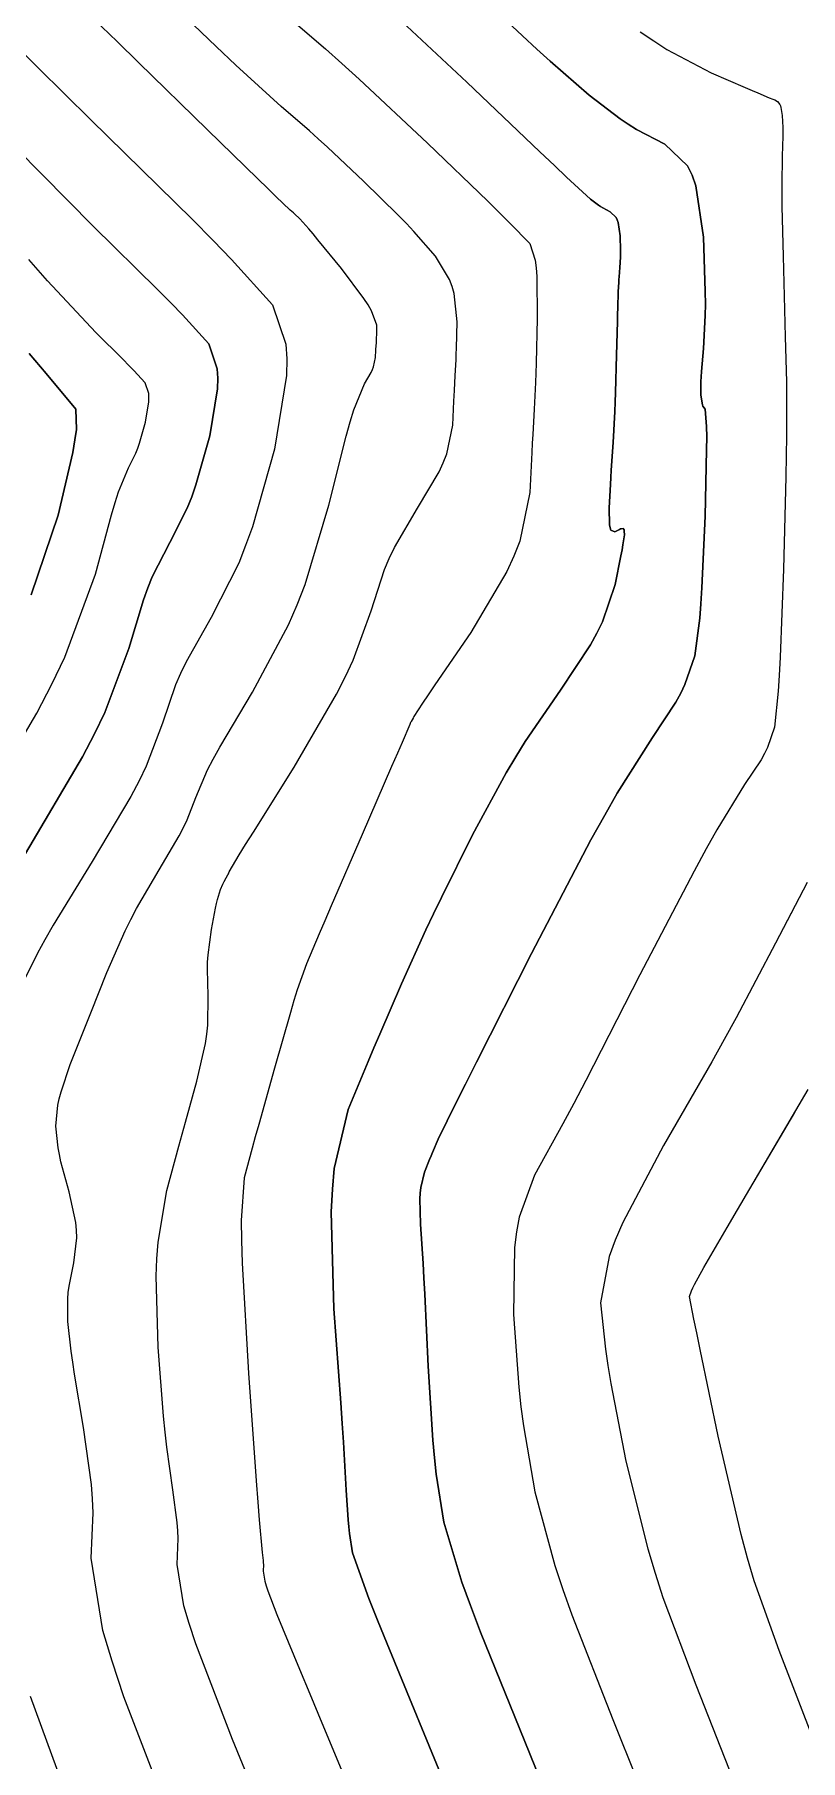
# Model space of a CAD drawing. Header units: metres. Extents: x 837117 to 838479, y 1189012 to 1191015.
# Drawn here: x 837852.4 to 837875.1, y 1189414.4 to 1189465.6 of the extents above; entities that cross this region are included whole.
import ezdxf

# ---------------------------------------------------------------- set-up
doc = ezdxf.new("R2010")
doc.units = ezdxf.units.M
doc.header["$LTSCALE"] = 0.3
doc.layers.add('COTAS 10', color=1, linetype='Continuous')
doc.layers.add('COTAS INT', color=252, linetype='Continuous')

msp = doc.modelspace()

# ---------------------------------------------------------------- linework, layer by layer
at = {"layer": 'COTAS 10'}
for points in [[(837868.717, 1189410.565), (837867.062, 1189414.648), (837865.606, 1189418.251), (837865.307, 1189419.04), (837865.053, 1189419.739), (837864.513, 1189421.511), (837864.293, 1189422.94), (837864.241, 1189423.424), (837864.193, 1189423.945), (837864.054, 1189426.141), (837863.95, 1189428.272), (837863.925, 1189428.751), (837863.901, 1189429.183), (837863.828, 1189430.342), (837863.807, 1189431.094), (837863.816, 1189431.269), (837863.831, 1189431.429), (837863.939, 1189431.889), (837864.094, 1189432.261), (837864.139, 1189432.366), (837864.184, 1189432.473), (837864.353, 1189432.865), (837864.882, 1189433.952), (837865.155, 1189434.496), (837865.482, 1189435.146), (837867.118, 1189438.372), (837868.88, 1189441.735), (837869.287, 1189442.472), (837869.658, 1189443.124), (837870.705, 1189444.774), (837871.394, 1189445.814), (837871.54, 1189446.081), (837871.666, 1189446.338), (837871.958, 1189447.193), (837872.104, 1189448.31), (837872.139, 1189448.734), (837872.17, 1189449.207), (837872.263, 1189451.327), (837872.309, 1189453.3), (837872.311, 1189453.68), (837872.309, 1189453.988), (837872.263, 1189454.499), (837872.198, 1189454.589), (837872.184, 1189454.632), (837872.172, 1189454.683), (837872.142, 1189454.93), (837872.142, 1189455.32), (837872.149, 1189455.462), (837872.159, 1189455.617), (837872.22, 1189456.298), (837872.269, 1189457.274), (837872.271, 1189457.616), (837872.269, 1189457.989), (837872.219, 1189459.595), (837871.993, 1189461.118), (837871.88, 1189461.44), (837871.744, 1189461.718), (837871.07, 1189462.357), (837870.227, 1189462.795), (837869.986, 1189462.946), (837869.741, 1189463.11), (837868.825, 1189463.806), (837867.671, 1189464.813), (837867.276, 1189465.172), (837866.848, 1189465.566), (837865.03, 1189467.28)], [(837865.03, 1189467.28), (837866.848, 1189465.566), (837867.276, 1189465.172), (837867.671, 1189464.813), (837868.825, 1189463.806), (837869.741, 1189463.11), (837869.986, 1189462.946), (837870.227, 1189462.795), (837871.07, 1189462.357), (837871.744, 1189461.718), (837871.88, 1189461.44), (837871.993, 1189461.118), (837872.219, 1189459.595), (837872.269, 1189457.989), (837872.271, 1189457.616), (837872.269, 1189457.274), (837872.22, 1189456.298), (837872.159, 1189455.617), (837872.149, 1189455.462), (837872.142, 1189455.32), (837872.142, 1189454.93), (837872.172, 1189454.683), (837872.184, 1189454.632), (837872.198, 1189454.589), (837872.263, 1189454.499), (837872.309, 1189453.988), (837872.311, 1189453.68), (837872.309, 1189453.3), (837872.263, 1189451.327), (837872.17, 1189449.207), (837872.139, 1189448.734), (837872.104, 1189448.31), (837871.958, 1189447.193), (837871.666, 1189446.338), (837871.54, 1189446.081), (837871.394, 1189445.814), (837870.705, 1189444.774), (837869.658, 1189443.124), (837869.287, 1189442.472), (837868.88, 1189441.735), (837867.118, 1189438.372), (837865.482, 1189435.146), (837865.155, 1189434.496), (837864.882, 1189433.952), (837864.353, 1189432.865), (837864.184, 1189432.473), (837864.139, 1189432.366), (837864.094, 1189432.261), (837863.939, 1189431.889), (837863.831, 1189431.429), (837863.816, 1189431.269), (837863.807, 1189431.094), (837863.828, 1189430.342), (837863.901, 1189429.183), (837863.925, 1189428.751), (837863.95, 1189428.272), (837864.054, 1189426.141), (837864.193, 1189423.945), (837864.241, 1189423.424), (837864.293, 1189422.94), (837864.513, 1189421.511), (837865.053, 1189419.739), (837865.307, 1189419.04), (837865.606, 1189418.251), (837867.062, 1189414.648), (837868.717, 1189410.565)], [(837850.922, 1189466.158), (837854.046, 1189463.08), (837857.05, 1189460.132), (837857.679, 1189459.497), (837858.219, 1189458.942), (837859.437, 1189457.596), (837859.837, 1189456.433), (837859.861, 1189455.994), (837859.849, 1189455.504), (837859.492, 1189453.313), (837858.84, 1189451.014), (837858.641, 1189450.457), (837858.434, 1189449.934), (837857.621, 1189448.33), (837856.872, 1189447.01), (837856.705, 1189446.666), (837856.557, 1189446.332), (837856.171, 1189445.199), (837855.688, 1189443.917), (837855.479, 1189443.487), (837855.237, 1189443.026), (837854.093, 1189441.091), (837852.937, 1189439.204), (837852.688, 1189438.773), (837852.469, 1189438.381), (837851.937, 1189437.296)], [(837850.922, 1189466.158), (837854.046, 1189463.08), (837857.05, 1189460.132), (837857.679, 1189459.497), (837858.219, 1189458.942), (837859.437, 1189457.596), (837859.837, 1189456.433), (837859.861, 1189455.994), (837859.849, 1189455.504), (837859.492, 1189453.313), (837858.84, 1189451.014), (837858.641, 1189450.457), (837858.434, 1189449.934), (837857.621, 1189448.33), (837856.872, 1189447.01), (837856.705, 1189446.666), (837856.557, 1189446.332), (837856.171, 1189445.199), (837855.688, 1189443.917), (837855.479, 1189443.487), (837855.237, 1189443.026), (837854.093, 1189441.091), (837852.937, 1189439.204), (837852.688, 1189438.773), (837852.469, 1189438.381), (837851.937, 1189437.296)], [(837852.248, 1189416.358), (837853.856, 1189411.976)], [(837852.248, 1189416.358), (837853.856, 1189411.976)]]:
    msp.add_lwpolyline(points, dxfattribs=at)
at = {"layer": 'COTAS INT'}
for points in [[(837856.934, 1189411.372), (837855.032, 1189416.336), (837854.682, 1189417.389), (837854.408, 1189418.304), (837854.058, 1189420.448), (837854.115, 1189421.794), (837854.098, 1189422.206), (837854.067, 1189422.634), (837853.837, 1189424.321), (837853.57, 1189425.897), (837853.515, 1189426.254), (837853.468, 1189426.578), (837853.368, 1189427.465), (837853.367, 1189428.135), (837853.383, 1189428.322), (837853.406, 1189428.51), (837853.545, 1189429.196), (837853.636, 1189429.94), (837853.628, 1189430.165), (837853.605, 1189430.397), (837853.404, 1189431.307), (837853.165, 1189432.191), (837853.119, 1189432.407), (837853.081, 1189432.612), (837853.015, 1189433.251), (837853.075, 1189433.871), (837853.115, 1189434.064), (837853.166, 1189434.266), (837853.438, 1189435.074), (837853.812, 1189436.02), (837853.927, 1189436.31), (837854.047, 1189436.612), (837854.523, 1189437.803), (837855.072, 1189439.042), (837855.237, 1189439.375), (837855.408, 1189439.703), (837856.077, 1189440.851), (837856.674, 1189441.86), (837856.8, 1189442.101), (837856.909, 1189442.325), (837857.161, 1189442.994), (837857.505, 1189443.812), (837857.673, 1189444.13), (837857.871, 1189444.488), (837858.848, 1189446.111), (837859.913, 1189448.107), (837860.166, 1189448.699), (837860.402, 1189449.309), (837861.103, 1189451.655), (837861.622, 1189453.703), (837861.742, 1189454.125), (837861.852, 1189454.483), (837862.165, 1189455.254), (837862.365, 1189455.592), (837862.404, 1189455.678), (837862.436, 1189455.761), (837862.493, 1189456.03), (837862.503, 1189456.252), (837862.505, 1189456.304), (837862.508, 1189456.352), (837862.516, 1189456.493), (837862.524, 1189456.639), (837862.526, 1189456.691), (837862.527, 1189456.748), (837862.533, 1189456.994), (837862.375, 1189457.42), (837862.273, 1189457.59), (837862.146, 1189457.782), (837861.478, 1189458.666), (837860.783, 1189459.521), (837860.639, 1189459.695), (837860.516, 1189459.842), (837860.246, 1189460.145), (837860.091, 1189460.29), (837860.061, 1189460.316), (837859.965, 1189460.399), (837859.536, 1189460.808), (837859.296, 1189461.041), (837859.004, 1189461.325), (837857.512, 1189462.782), (837855.468, 1189464.777), (837854.827, 1189465.4), (837854.154, 1189466.054)], [(837856.934, 1189411.372), (837855.032, 1189416.336), (837854.682, 1189417.389), (837854.408, 1189418.304), (837854.058, 1189420.448), (837854.115, 1189421.794), (837854.098, 1189422.206), (837854.067, 1189422.634), (837853.837, 1189424.321), (837853.57, 1189425.897), (837853.515, 1189426.254), (837853.468, 1189426.578), (837853.368, 1189427.465), (837853.367, 1189428.135), (837853.383, 1189428.322), (837853.406, 1189428.51), (837853.545, 1189429.196), (837853.636, 1189429.94), (837853.628, 1189430.165), (837853.605, 1189430.397), (837853.404, 1189431.307), (837853.165, 1189432.191), (837853.119, 1189432.407), (837853.081, 1189432.612), (837853.015, 1189433.251), (837853.075, 1189433.871), (837853.115, 1189434.064), (837853.166, 1189434.266), (837853.438, 1189435.074), (837853.812, 1189436.02), (837853.927, 1189436.31), (837854.047, 1189436.612), (837854.523, 1189437.803), (837855.072, 1189439.042), (837855.237, 1189439.375), (837855.408, 1189439.703), (837856.077, 1189440.851), (837856.674, 1189441.86), (837856.8, 1189442.101), (837856.909, 1189442.325), (837857.161, 1189442.994), (837857.505, 1189443.812), (837857.673, 1189444.13), (837857.871, 1189444.488), (837858.848, 1189446.111), (837859.913, 1189448.107), (837860.166, 1189448.699), (837860.402, 1189449.309), (837861.103, 1189451.655), (837861.622, 1189453.703), (837861.742, 1189454.125), (837861.852, 1189454.483), (837862.165, 1189455.254), (837862.365, 1189455.592), (837862.404, 1189455.678), (837862.436, 1189455.761), (837862.493, 1189456.03), (837862.503, 1189456.252), (837862.505, 1189456.304), (837862.508, 1189456.352), (837862.516, 1189456.493), (837862.524, 1189456.639), (837862.526, 1189456.691), (837862.527, 1189456.748), (837862.533, 1189456.994), (837862.375, 1189457.42), (837862.273, 1189457.59), (837862.146, 1189457.782), (837861.478, 1189458.666), (837860.783, 1189459.521), (837860.639, 1189459.695), (837860.516, 1189459.842), (837860.246, 1189460.145), (837860.091, 1189460.29), (837860.061, 1189460.316), (837859.965, 1189460.399), (837859.536, 1189460.808), (837859.296, 1189461.041), (837859.004, 1189461.325), (837857.512, 1189462.782), (837855.468, 1189464.777), (837854.827, 1189465.4), (837854.154, 1189466.054)], [(837859.43, 1189466.54), (837861.006, 1189465.185), (837861.493, 1189464.748), (837862.003, 1189464.283), (837864.03, 1189462.383), (837865.817, 1189460.664), (837866.175, 1189460.314), (837866.475, 1189460.019), (837867.064, 1189459.409), (837867.223, 1189458.914), (837867.25, 1189458.691), (837867.271, 1189458.432), (837867.288, 1189457.186), (837867.256, 1189455.869), (837867.246, 1189455.566), (837867.236, 1189455.288), (837867.196, 1189454.505), (837867.151, 1189453.754), (837867.137, 1189453.497), (837867.124, 1189453.218), (837867.071, 1189452.032), (837866.769, 1189450.589), (837866.597, 1189450.148), (837866.388, 1189449.689), (837865.317, 1189447.881), (837864.255, 1189446.329), (837864.051, 1189446.03), (837863.888, 1189445.789), (837863.625, 1189445.393), (837863.614, 1189445.363), (837863.609, 1189445.353), (837863.603, 1189445.342), (837863.576, 1189445.295), (837863.545, 1189445.242), (837863.537, 1189445.227), (837863.53, 1189445.211), (837863.507, 1189445.155), (837863.277, 1189444.62), (837863.14, 1189444.303), (837862.97, 1189443.912), (837862.092, 1189441.891), (837861.177, 1189439.784), (837860.985, 1189439.339), (837860.819, 1189438.954), (837860.442, 1189438.065), (837860.172, 1189437.288), (837860.074, 1189436.974), (837859.966, 1189436.618), (837859.493, 1189434.972), (837859.028, 1189433.302), (837858.925, 1189432.929), (837858.833, 1189432.596), (837858.593, 1189431.717), (837858.512, 1189430.449), (837858.519, 1189429.871), (837858.54, 1189429.194), (837858.724, 1189425.928), (837858.95, 1189422.735), (837858.997, 1189422.104), (837859.038, 1189421.582), (837859.127, 1189420.612), (837859.16, 1189420.373), (837859.164, 1189420.312), (837859.166, 1189420.254), (837859.158, 1189420.063), (837859.208, 1189419.76), (837859.247, 1189419.63), (837859.296, 1189419.481), (837859.566, 1189418.778), (837860.239, 1189417.151), (837860.544, 1189416.42), (837860.899, 1189415.566), (837862.61, 1189411.468)], [(837859.43, 1189466.54), (837861.006, 1189465.185), (837861.493, 1189464.748), (837862.003, 1189464.283), (837864.03, 1189462.383), (837865.817, 1189460.664), (837866.175, 1189460.314), (837866.475, 1189460.019), (837867.064, 1189459.409), (837867.223, 1189458.914), (837867.25, 1189458.691), (837867.271, 1189458.432), (837867.288, 1189457.186), (837867.256, 1189455.869), (837867.246, 1189455.566), (837867.236, 1189455.288), (837867.196, 1189454.505), (837867.151, 1189453.754), (837867.137, 1189453.497), (837867.124, 1189453.218), (837867.071, 1189452.032), (837866.769, 1189450.589), (837866.597, 1189450.148), (837866.388, 1189449.689), (837865.317, 1189447.881), (837864.255, 1189446.329), (837864.051, 1189446.03), (837863.888, 1189445.789), (837863.625, 1189445.393), (837863.614, 1189445.363), (837863.609, 1189445.353), (837863.603, 1189445.342), (837863.576, 1189445.295), (837863.545, 1189445.242), (837863.537, 1189445.227), (837863.53, 1189445.211), (837863.507, 1189445.155), (837863.277, 1189444.62), (837863.14, 1189444.303), (837862.97, 1189443.912), (837862.092, 1189441.891), (837861.177, 1189439.784), (837860.985, 1189439.339), (837860.819, 1189438.954), (837860.442, 1189438.065), (837860.172, 1189437.288), (837860.074, 1189436.974), (837859.966, 1189436.618), (837859.493, 1189434.972), (837859.028, 1189433.302), (837858.925, 1189432.929), (837858.833, 1189432.596), (837858.593, 1189431.717), (837858.512, 1189430.449), (837858.519, 1189429.871), (837858.54, 1189429.194), (837858.724, 1189425.928), (837858.95, 1189422.735), (837858.997, 1189422.104), (837859.038, 1189421.582), (837859.127, 1189420.612), (837859.16, 1189420.373), (837859.164, 1189420.312), (837859.166, 1189420.254), (837859.158, 1189420.063), (837859.208, 1189419.76), (837859.247, 1189419.63), (837859.296, 1189419.481), (837859.566, 1189418.778), (837860.239, 1189417.151), (837860.544, 1189416.42), (837860.899, 1189415.566), (837862.61, 1189411.468)], [(837864.597, 1189413.629), (837862.902, 1189417.735), (837862.57, 1189418.559), (837862.298, 1189419.247), (837861.81, 1189420.606), (837861.722, 1189421.18), (837861.701, 1189421.374), (837861.682, 1189421.583), (837861.626, 1189422.464), (837861.543, 1189423.885), (837861.506, 1189424.434), (837861.463, 1189425.05), (837861.26, 1189427.84), (837861.178, 1189430.711), (837861.212, 1189431.379), (837861.27, 1189431.991), (837861.684, 1189433.746), (837862.275, 1189435.166), (837862.445, 1189435.568), (837862.618, 1189435.974), (837863.262, 1189437.47), (837863.988, 1189439.073), (837864.211, 1189439.545), (837864.444, 1189440.03), (837865.366, 1189441.886), (837866.366, 1189443.723), (837866.648, 1189444.196), (837866.932, 1189444.653), (837867.975, 1189446.176), (837868.867, 1189447.521), (837869.055, 1189447.866), (837869.218, 1189448.2), (837869.596, 1189449.305), (837869.767, 1189450.157), (837869.8, 1189450.33), (837869.827, 1189450.476), (837869.872, 1189450.78), (837869.868, 1189450.886), (837869.865, 1189450.907), (837869.861, 1189450.926), (837869.836, 1189450.964), (837869.779, 1189450.959), (837869.755, 1189450.95), (837869.726, 1189450.938), (837869.592, 1189450.865), (837869.47, 1189450.917), (837869.449, 1189450.983), (837869.434, 1189451.071), (837869.424, 1189451.579), (837869.458, 1189452.273), (837869.469, 1189452.48), (837869.482, 1189452.692), (837869.535, 1189453.512), (837869.588, 1189454.432), (837869.6, 1189454.708), (837869.611, 1189454.994), (837869.641, 1189456.102), (837869.662, 1189457.101), (837869.667, 1189457.317), (837869.672, 1189457.508), (837869.686, 1189457.977), (837869.702, 1189458.269), (837869.707, 1189458.347), (837869.713, 1189458.425), (837869.737, 1189458.697), (837869.755, 1189459.003), (837869.757, 1189459.102), (837869.757, 1189459.207), (837869.746, 1189459.636), (837869.687, 1189460.031), (837869.658, 1189460.114), (837869.623, 1189460.186), (837869.448, 1189460.352), (837869.229, 1189460.465), (837869.167, 1189460.505), (837869.103, 1189460.547), (837868.866, 1189460.727), (837868.155, 1189461.381), (837867.794, 1189461.722), (837867.361, 1189462.132), (837865.2, 1189464.191), (837862.676, 1189466.55)], [(837862.676, 1189466.55), (837865.2, 1189464.191), (837867.361, 1189462.132), (837867.794, 1189461.722), (837868.155, 1189461.381), (837868.866, 1189460.727), (837869.103, 1189460.547), (837869.167, 1189460.505), (837869.229, 1189460.465), (837869.448, 1189460.352), (837869.623, 1189460.186), (837869.658, 1189460.114), (837869.687, 1189460.031), (837869.746, 1189459.636), (837869.757, 1189459.207), (837869.757, 1189459.102), (837869.755, 1189459.003), (837869.737, 1189458.697), (837869.713, 1189458.425), (837869.707, 1189458.347), (837869.702, 1189458.269), (837869.686, 1189457.977), (837869.672, 1189457.508), (837869.667, 1189457.317), (837869.662, 1189457.101), (837869.641, 1189456.102), (837869.611, 1189454.994), (837869.6, 1189454.708), (837869.588, 1189454.432), (837869.535, 1189453.512), (837869.482, 1189452.692), (837869.469, 1189452.48), (837869.458, 1189452.273), (837869.424, 1189451.579), (837869.434, 1189451.071), (837869.449, 1189450.983), (837869.47, 1189450.917), (837869.592, 1189450.865), (837869.726, 1189450.938), (837869.755, 1189450.95), (837869.779, 1189450.959), (837869.836, 1189450.964), (837869.861, 1189450.926), (837869.865, 1189450.907), (837869.868, 1189450.886), (837869.872, 1189450.78), (837869.827, 1189450.476), (837869.8, 1189450.33), (837869.767, 1189450.157), (837869.596, 1189449.305), (837869.218, 1189448.2), (837869.055, 1189447.866), (837868.867, 1189447.521), (837867.975, 1189446.176), (837866.932, 1189444.653), (837866.648, 1189444.196), (837866.366, 1189443.723), (837865.366, 1189441.886), (837864.444, 1189440.03), (837864.211, 1189439.545), (837863.988, 1189439.073), (837863.262, 1189437.47), (837862.618, 1189435.974), (837862.445, 1189435.568), (837862.275, 1189435.166), (837861.684, 1189433.746), (837861.27, 1189431.991), (837861.212, 1189431.379), (837861.178, 1189430.711), (837861.26, 1189427.84), (837861.463, 1189425.05), (837861.506, 1189424.434), (837861.543, 1189423.885), (837861.626, 1189422.464), (837861.682, 1189421.583), (837861.701, 1189421.374), (837861.722, 1189421.18), (837861.81, 1189420.606), (837862.298, 1189419.247), (837862.57, 1189418.559), (837862.902, 1189417.735), (837864.597, 1189413.629)], [(837859.596, 1189411.796), (837858.25, 1189415.075), (837857.164, 1189417.908), (837856.964, 1189418.51), (837856.808, 1189419.032), (837856.608, 1189420.256), (837856.64, 1189421.024), (837856.631, 1189421.259), (837856.613, 1189421.503), (837856.482, 1189422.467), (837856.304, 1189423.739), (837856.256, 1189424.179), (837856.209, 1189424.657), (837856.046, 1189426.697), (837855.99, 1189428.8), (837856.01, 1189429.318), (837856.046, 1189429.807), (837856.306, 1189431.341), (837856.661, 1189432.66), (837856.758, 1189433.015), (837856.853, 1189433.364), (837857.192, 1189434.586), (837857.447, 1189435.698), (837857.49, 1189435.978), (837857.521, 1189436.247), (837857.533, 1189437.117), (837857.508, 1189437.899), (837857.514, 1189438.112), (837857.527, 1189438.324), (837857.625, 1189439.078), (837857.75, 1189439.712), (837857.78, 1189439.849), (837857.808, 1189439.969), (837857.893, 1189440.261), (837857.964, 1189440.426), (837857.982, 1189440.465), (837858, 1189440.502), (837858.061, 1189440.612), (837858.111, 1189440.695), (837858.13, 1189440.733), (837858.151, 1189440.788), (837858.453, 1189441.293), (837858.64, 1189441.594), (837858.871, 1189441.966), (837860.076, 1189443.893), (837861.337, 1189446.054), (837861.603, 1189446.573), (837861.833, 1189447.058), (837862.364, 1189448.524), (837862.755, 1189449.746), (837862.897, 1189450.077), (837863.053, 1189450.406), (837863.741, 1189451.568), (837864.377, 1189452.641), (837864.501, 1189452.913), (837864.603, 1189453.175), (837864.782, 1189454.031), (837864.813, 1189454.735), (837864.821, 1189454.901), (837864.829, 1189455.053), (837864.856, 1189455.499), (837864.88, 1189455.964), (837864.886, 1189456.128), (837864.892, 1189456.309), (837864.911, 1189457.09), (837864.823, 1189457.926), (837864.762, 1189458.141), (837864.684, 1189458.348), (837864.271, 1189459.038), (837863.629, 1189459.77), (837863.407, 1189460.004), (837863.166, 1189460.253), (837862.138, 1189461.264), (837861.063, 1189462.272), (837860.792, 1189462.519), (837860.534, 1189462.751), (837859.698, 1189463.47), (837858.349, 1189464.697), (837857.766, 1189465.249), (837857.093, 1189465.893)], [(837859.596, 1189411.796), (837858.25, 1189415.075), (837857.164, 1189417.908), (837856.964, 1189418.51), (837856.808, 1189419.032), (837856.608, 1189420.256), (837856.64, 1189421.024), (837856.631, 1189421.259), (837856.613, 1189421.503), (837856.482, 1189422.467), (837856.304, 1189423.739), (837856.256, 1189424.179), (837856.209, 1189424.657), (837856.046, 1189426.697), (837855.99, 1189428.8), (837856.01, 1189429.318), (837856.046, 1189429.807), (837856.306, 1189431.341), (837856.661, 1189432.66), (837856.758, 1189433.015), (837856.853, 1189433.364), (837857.192, 1189434.586), (837857.447, 1189435.698), (837857.49, 1189435.978), (837857.521, 1189436.247), (837857.533, 1189437.117), (837857.508, 1189437.899), (837857.514, 1189438.112), (837857.527, 1189438.324), (837857.625, 1189439.078), (837857.75, 1189439.712), (837857.78, 1189439.849), (837857.808, 1189439.969), (837857.893, 1189440.261), (837857.964, 1189440.426), (837857.982, 1189440.465), (837858, 1189440.502), (837858.061, 1189440.612), (837858.111, 1189440.695), (837858.13, 1189440.733), (837858.151, 1189440.788), (837858.453, 1189441.293), (837858.64, 1189441.594), (837858.871, 1189441.966), (837860.076, 1189443.893), (837861.337, 1189446.054), (837861.603, 1189446.573), (837861.833, 1189447.058), (837862.364, 1189448.524), (837862.755, 1189449.746), (837862.897, 1189450.077), (837863.053, 1189450.406), (837863.741, 1189451.568), (837864.377, 1189452.641), (837864.501, 1189452.913), (837864.603, 1189453.175), (837864.782, 1189454.031), (837864.813, 1189454.735), (837864.821, 1189454.901), (837864.829, 1189455.053), (837864.856, 1189455.499), (837864.88, 1189455.964), (837864.886, 1189456.128), (837864.892, 1189456.309), (837864.911, 1189457.09), (837864.823, 1189457.926), (837864.762, 1189458.141), (837864.684, 1189458.348), (837864.271, 1189459.038), (837863.629, 1189459.77), (837863.407, 1189460.004), (837863.166, 1189460.253), (837862.138, 1189461.264), (837861.063, 1189462.272), (837860.792, 1189462.519), (837860.534, 1189462.751), (837859.698, 1189463.47), (837858.349, 1189464.697), (837857.766, 1189465.249), (837857.093, 1189465.893)], [(837870.339, 1189465.689), (837870.742, 1189465.415), (837871.132, 1189465.166), (837872.44, 1189464.472), (837873.452, 1189464.034), (837873.655, 1189463.947), (837873.826, 1189463.874), (837874.164, 1189463.734), (837874.276, 1189463.69), (837874.304, 1189463.678), (837874.331, 1189463.666), (837874.415, 1189463.625), (837874.482, 1189463.536), (837874.498, 1189463.495), (837874.512, 1189463.446), (837874.552, 1189463.208), (837874.57, 1189462.85), (837874.571, 1189462.725), (837874.57, 1189462.589), (837874.551, 1189462.005), (837874.535, 1189461.151), (837874.536, 1189460.845), (837874.54, 1189460.508), (837874.574, 1189459.04), (837874.619, 1189457.455), (837874.63, 1189457.045), (837874.641, 1189456.647), (837874.674, 1189455.314), (837874.679, 1189453.701), (837874.672, 1189453.126), (837874.661, 1189452.496), (837874.589, 1189449.757), (837874.49, 1189447.153), (837874.461, 1189446.608), (837874.431, 1189446.139), (837874.32, 1189445.08), (837874.114, 1189444.477), (837874.025, 1189444.295), (837873.922, 1189444.106), (837873.435, 1189443.372), (837872.608, 1189442.035), (837872.291, 1189441.466), (837871.935, 1189440.812), (837870.333, 1189437.733), (837868.726, 1189434.608), (837868.369, 1189433.925), (837868.049, 1189433.321), (837867.208, 1189431.797), (837866.75, 1189430.55), (837866.672, 1189430.121), (837866.614, 1189429.655), (837866.581, 1189427.67), (837866.741, 1189425.511), (837866.805, 1189424.936), (837866.878, 1189424.372), (837867.215, 1189422.415), (837867.808, 1189420.23), (837868.044, 1189419.521), (837868.31, 1189418.767), (837869.526, 1189415.668), (837870.968, 1189412.07)], [(837870.339, 1189465.689), (837870.742, 1189465.415), (837871.132, 1189465.166), (837872.44, 1189464.472), (837873.452, 1189464.034), (837873.655, 1189463.947), (837873.826, 1189463.874), (837874.164, 1189463.734), (837874.276, 1189463.69), (837874.304, 1189463.678), (837874.331, 1189463.666), (837874.415, 1189463.625), (837874.482, 1189463.536), (837874.498, 1189463.495), (837874.512, 1189463.446), (837874.552, 1189463.208), (837874.57, 1189462.85), (837874.571, 1189462.725), (837874.57, 1189462.589), (837874.551, 1189462.005), (837874.535, 1189461.151), (837874.536, 1189460.845), (837874.54, 1189460.508), (837874.574, 1189459.04), (837874.619, 1189457.455), (837874.63, 1189457.045), (837874.641, 1189456.647), (837874.674, 1189455.314), (837874.679, 1189453.701), (837874.672, 1189453.126), (837874.661, 1189452.496), (837874.589, 1189449.757), (837874.49, 1189447.153), (837874.461, 1189446.608), (837874.431, 1189446.139), (837874.32, 1189445.08), (837874.114, 1189444.477), (837874.025, 1189444.295), (837873.922, 1189444.106), (837873.435, 1189443.372), (837872.608, 1189442.035), (837872.291, 1189441.466), (837871.935, 1189440.812), (837870.333, 1189437.733), (837868.726, 1189434.608), (837868.369, 1189433.925), (837868.049, 1189433.321), (837867.208, 1189431.797), (837866.75, 1189430.55), (837866.672, 1189430.121), (837866.614, 1189429.655), (837866.581, 1189427.67), (837866.741, 1189425.511), (837866.805, 1189424.936), (837866.878, 1189424.372), (837867.215, 1189422.415), (837867.808, 1189420.23), (837868.044, 1189419.521), (837868.31, 1189418.767), (837869.526, 1189415.668), (837870.968, 1189412.07)], [(837852.109, 1189441.331), (837853.801, 1189444.192), (837854.158, 1189444.874), (837854.467, 1189445.509), (837855.18, 1189447.404), (837855.609, 1189448.851), (837855.738, 1189449.203), (837855.872, 1189449.533), (837856.393, 1189450.549), (837856.91, 1189451.568), (837857.041, 1189451.9), (837857.168, 1189452.255), (837857.582, 1189453.716), (837857.809, 1189455.109), (837857.817, 1189455.421), (837857.801, 1189455.7), (837857.547, 1189456.439), (837856.773, 1189457.295), (837856.43, 1189457.648), (837856.03, 1189458.051), (837854.12, 1189459.925), (837851.843, 1189462.23)], [(837851.843, 1189462.23), (837854.12, 1189459.925), (837856.03, 1189458.051), (837856.43, 1189457.648), (837856.773, 1189457.295), (837857.547, 1189456.439), (837857.801, 1189455.7), (837857.817, 1189455.421), (837857.809, 1189455.109), (837857.582, 1189453.716), (837857.168, 1189452.255), (837857.041, 1189451.9), (837856.91, 1189451.568), (837856.393, 1189450.549), (837855.872, 1189449.533), (837855.738, 1189449.203), (837855.609, 1189448.851), (837855.18, 1189447.404), (837854.467, 1189445.509), (837854.158, 1189444.874), (837853.801, 1189444.192), (837852.109, 1189441.331)], [(837850.348, 1189441.923), (837852.446, 1189445.487), (837852.892, 1189446.348), (837853.279, 1189447.154), (837854.19, 1189449.61), (837854.661, 1189451.37), (837854.771, 1189451.739), (837854.872, 1189452.055), (837855.165, 1189452.767), (837855.386, 1189453.202), (837855.442, 1189453.344), (837855.496, 1189453.496), (837855.673, 1189454.12), (837855.769, 1189454.714), (837855.773, 1189454.847), (837855.766, 1189454.966), (837855.658, 1189455.282), (837855.327, 1189455.647), (837855.181, 1189455.798), (837855.01, 1189455.97), (837854.195, 1189456.77), (837852.765, 1189458.302), (837852.207, 1189458.936)], [(837850.348, 1189441.923), (837852.446, 1189445.487), (837852.892, 1189446.348), (837853.279, 1189447.154), (837854.19, 1189449.61), (837854.661, 1189451.37), (837854.771, 1189451.739), (837854.872, 1189452.055), (837855.165, 1189452.767), (837855.386, 1189453.202), (837855.442, 1189453.344), (837855.496, 1189453.496), (837855.673, 1189454.12), (837855.769, 1189454.714), (837855.773, 1189454.847), (837855.766, 1189454.966), (837855.658, 1189455.282), (837855.327, 1189455.647), (837855.181, 1189455.798), (837855.01, 1189455.97), (837854.195, 1189456.77), (837852.765, 1189458.302), (837852.207, 1189458.936)], [(837852.225, 1189456.155), (837852.724, 1189455.558), (837853.605, 1189454.499), (837853.624, 1189453.897), (837853.579, 1189453.588), (837853.512, 1189453.217), (837853.086, 1189451.363), (837852.279, 1189448.994)], [(837852.279, 1189448.994), (837853.086, 1189451.363), (837853.512, 1189453.217), (837853.579, 1189453.588), (837853.624, 1189453.897), (837853.605, 1189454.499), (837852.724, 1189455.558), (837852.225, 1189456.155)], [(837875.289, 1189440.474), (837874.352, 1189438.675), (837873.185, 1189436.462), (837872.832, 1189435.818), (837872.466, 1189435.161), (837871.035, 1189432.675), (837869.825, 1189430.396), (837869.599, 1189429.868), (837869.42, 1189429.385), (837869.163, 1189428.015), (837869.309, 1189426.64), (837869.383, 1189426.153), (837869.472, 1189425.621), (837869.917, 1189423.32), (837870.564, 1189420.721), (837870.78, 1189420.002), (837871.013, 1189419.283), (837871.991, 1189416.687), (837873.218, 1189413.575), (837873.609, 1189412.531), (837874.022, 1189411.407), (837875.698, 1189406.687)], [(837874.923, 1189439.772), (837874.352, 1189438.675), (837873.185, 1189436.462), (837872.832, 1189435.818), (837872.466, 1189435.161), (837871.035, 1189432.675), (837869.825, 1189430.396), (837869.599, 1189429.868), (837869.42, 1189429.385), (837869.163, 1189428.015), (837869.309, 1189426.64), (837869.383, 1189426.153), (837869.472, 1189425.621), (837869.917, 1189423.32), (837870.564, 1189420.721), (837870.78, 1189420.002), (837871.013, 1189419.283), (837871.991, 1189416.687), (837873.218, 1189413.575), (837873.609, 1189412.531), (837874.022, 1189411.407), (837874.923, 1189408.868)], [(837875.41, 1189415.25), (837874.455, 1189417.706), (837873.722, 1189419.774), (837873.525, 1189420.442), (837873.331, 1189421.152), (837872.653, 1189424.062), (837872.119, 1189426.632), (837872.017, 1189427.127), (837871.934, 1189427.529), (837871.798, 1189428.2), (837871.859, 1189428.369), (837871.901, 1189428.454), (837871.953, 1189428.556), (837872.231, 1189429.061), (837872.917, 1189430.244), (837873.226, 1189430.772), (837873.588, 1189431.388), (837875.324, 1189434.34)], [(837874.923, 1189416.501), (837874.455, 1189417.706), (837873.722, 1189419.774), (837873.525, 1189420.442), (837873.331, 1189421.152), (837872.653, 1189424.062), (837872.119, 1189426.632), (837872.017, 1189427.127), (837871.934, 1189427.529), (837871.798, 1189428.2), (837871.859, 1189428.369), (837871.901, 1189428.454), (837871.953, 1189428.556), (837872.231, 1189429.061), (837872.917, 1189430.244), (837873.226, 1189430.772), (837873.588, 1189431.388), (837874.923, 1189433.659)]]:
    msp.add_lwpolyline(points, dxfattribs=at)

doc.saveas('drawing.dxf')
